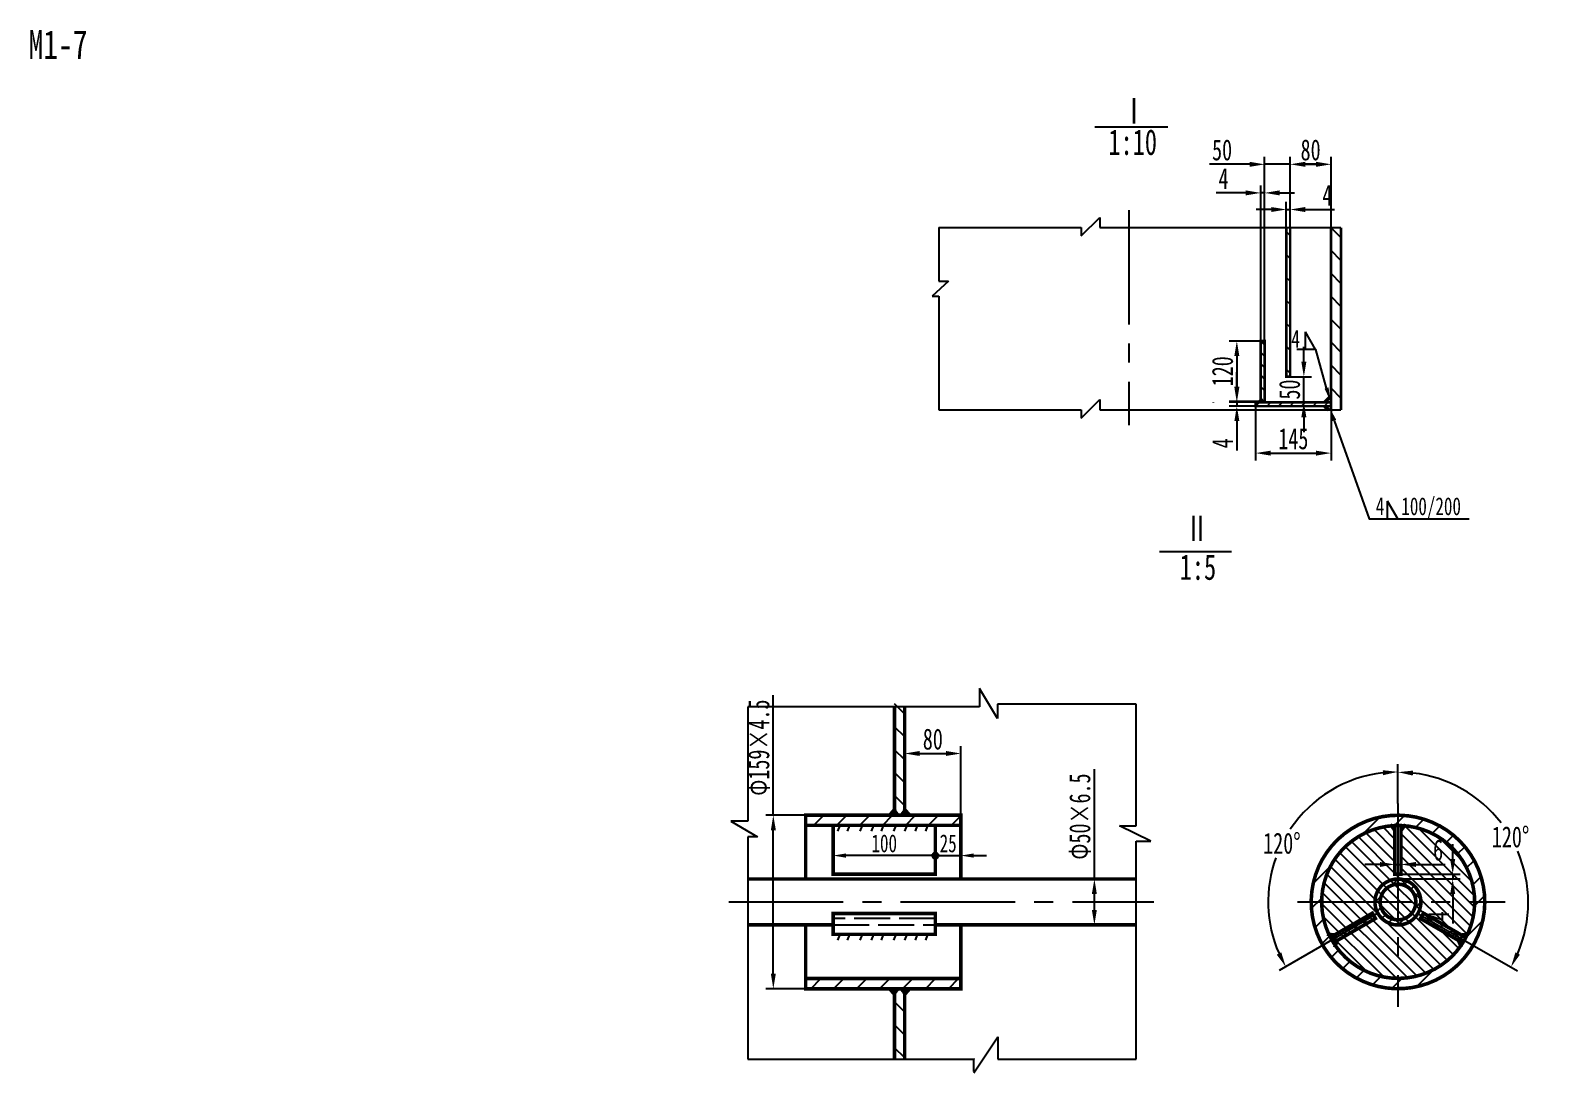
# Model space of a CAD drawing. Extents: x -399 to 594, y 0 to 841.
# Drawn here: x -322.4 to -71.3, y 402.8 to 576.4 of the extents above; entities that cross this region are included whole.
import ezdxf

# ---------------------------------------------------------------- set-up
doc = ezdxf.new("R2010")
doc.units = 0
doc.linetypes.add('ACAD_ISO02W100', pattern=[15, 12, -3])
doc.linetypes.add('CENTER2', pattern=[28.575, 19.05, -3.175, 3.175, -3.175])
doc.layers.get('0').update_dxf_attribs({"linetype": 'CONTINUOUS'})
doc.layers.get('DEFPOINTS').update_dxf_attribs({"linetype": 'CONTINUOUS'})
for name, color, linetype in [('CDR_DIM', 7, 'CONTINUOUS'), ('中心层', 1, 'CENTER2'), ('剖面层', 4, 'CONTINUOUS'), ('实线层', 5, 'CONTINUOUS'), ('标注层', 3, 'CONTINUOUS')]:
    doc.layers.add(name, color=color, linetype=linetype)
doc.styles.add('HZ', font='SIMFANG.TTF', dxfattribs={"width": 0.75, "height": 60})
doc.styles.get("Standard").update_dxf_attribs({"font": 'SIMFANG.TTF', "width": 0.7})
doc.dimstyles.get("Standard").update_dxf_attribs({"dimscale": 0, "dimtxt": 3.5, "dimasz": 2.5, "dimexe": 1.25, "dimexo": 0, "dimtad": 1, "dimdec": 0, "dimzin": 1, "dimdsep": 46, "dimlunit": 6, "dimtxsty": 'Standard', "dimcen": 2.5, "dimadec": 0, "dimazin": 0, "dimtp": 1, "dimtm": 2, "dimtfac": 1, "dimtdec": 0, "dimtmove": 0, "dimatfit": 3, "dimfxl": 0, "dimtolj": 1, "dimtzin": 9, "dimarcsym": 0})

# ---------------------------------------------------------------- blocks, each defined once
blk = doc.blocks.new('*D5')
at = {"layer": 'DEFPOINTS', "color": 0}
for p in [(-176.97, 454.9), (-167.62, 455.96), (-167.62, 445.7)]:
    blk.add_point(p, dxfattribs=at)
at = {"layer": '标注层', "color": 0, "lineweight": -2}
for p, q in [((-176.97, 454.9), (-176.97, 457.21)), ((-167.62, 445.7), (-167.62, 457.21)), ((-174.47, 455.96), (-170.12, 455.96))]:
    blk.add_line(p, q, dxfattribs=at)
at = {"layer": '标注层', "color": 0}
for points in [[(-174.47, 456.38), (-174.47, 455.55), (-176.97, 455.96)], [(-170.12, 456.38), (-170.12, 455.55), (-167.62, 455.96)]]:
    blk.add_solid(points, dxfattribs=at)
at = {"layer": '标注层', "color": 0, "insert": (-172.29, 458.34), "char_height": 3.5, "attachment_point": 5}
blk.add_mtext('\\A1;80', dxfattribs=at)
blk = doc.blocks.new('*D6')
at = {"layer": 'DEFPOINTS', "color": 0}
for p in [(-95.44, 439.01), (-94.42, 438.8), (-94.42, 437.5)]:
    blk.add_point(p, dxfattribs=at)
at = {"layer": '标注层', "color": 0, "lineweight": -2}
for p, q in [((-97.94, 437.5), (-100.44, 437.5)), ((-95.44, 439.01), (-95.44, 436.25)), ((-95.44, 437.5), (-94.42, 437.5)), ((-94.42, 438.8), (-94.42, 436.25)), ((-91.92, 437.5), (-87.08, 437.5))]:
    blk.add_line(p, q, dxfattribs=at)
at = {"layer": '标注层', "color": 0}
for points in [[(-97.94, 437.91), (-97.94, 437.08), (-95.44, 437.5)], [(-91.92, 437.91), (-91.92, 437.08), (-94.42, 437.5)]]:
    blk.add_solid(points, dxfattribs=at)
at = {"layer": '标注层', "color": 0, "insert": (-88.25, 439.87), "char_height": 3.5, "attachment_point": 5}
blk.add_mtext('\\A1;6', dxfattribs=at)
blk = doc.blocks.new('*D7')
at = {"layer": 'DEFPOINTS', "color": 0}
for p in [(-94.93, 435.88), (-94.93, 435.08), (-85.83, 435.08)]:
    blk.add_point(p, dxfattribs=at)
at = {"layer": '标注层', "color": 0, "lineweight": -2}
for p, q in [((-85.83, 438.38), (-85.83, 440.88)), ((-94.93, 435.88), (-84.58, 435.88)), ((-94.93, 435.08), (-84.58, 435.08)), ((-85.83, 435.88), (-85.83, 435.08)), ((-85.83, 432.58), (-85.83, 427.69))]:
    blk.add_line(p, q, dxfattribs=at)
at = {"layer": '标注层', "color": 0}
for points in [[(-86.25, 438.38), (-85.41, 438.38), (-85.83, 435.88)], [(-86.25, 432.58), (-85.41, 432.58), (-85.83, 435.08)]]:
    blk.add_solid(points, dxfattribs=at)
at = {"layer": '标注层', "color": 0, "insert": (-88.2, 428.89), "char_height": 3.5, "attachment_point": 5, "rotation": 90}
blk.add_mtext('\\A1;4', dxfattribs=at)
blk = doc.blocks.new('*D8')
at = {"layer": 'DEFPOINTS', "color": 0}
for p in [(-94.93, 447.64), (-73.61, 435.01), (-91.64, 429.31), (-82.97, 424.34), (-94.93, 413.8)]:
    blk.add_point(p, dxfattribs=at)
at = {"layer": '标注层', "color": 0, "lineweight": -2}
for p, q in [((-94.93, 447.64), (-94.93, 454.1)), ((-82.97, 424.34), (-75.04, 419.81))]:
    blk.add_line(p, q, dxfattribs=at)
for start, end in [(37.6961, 83.3845), (336.8598, 23.0925)]:
    blk.add_arc((-94.93, 431.19), 21.66, start, end, dxfattribs=at)
at = {"layer": '标注层', "color": 0}
for points in [[(-92.46, 452.29), (-92.41, 453.12), (-94.93, 452.85)], [(-74.64, 422.49), (-75.39, 422.86), (-76.13, 420.43)]]:
    blk.add_solid(points, dxfattribs=at)
at = {"layer": '标注层', "color": 0, "insert": (-76.2, 442.06), "char_height": 3.5, "attachment_point": 5}
blk.add_mtext('\\A1;120°', dxfattribs=at)
blk = doc.blocks.new('*D9')
at = {"layer": 'DEFPOINTS', "color": 0}
for p in [(-108.83, 447.84), (-94.93, 447.64), (-98.27, 429.38), (-106.9, 424.34), (-94.93, 413.8)]:
    blk.add_point(p, dxfattribs=at)
at = {"layer": '标注层', "color": 0, "lineweight": -2}
for p, q in [((-94.93, 447.64), (-94.93, 454.16)), ((-106.9, 424.34), (-114.66, 419.82))]:
    blk.add_line(p, q, dxfattribs=at)
for start, end in [(96.6395, 146.0739), (160.2405, 203.6048)]:
    blk.add_arc((-94.93, 431.32), 21.59, start, end, dxfattribs=at)
at = {"layer": '标注层', "color": 0}
for points in [[(-97.45, 453.18), (-97.41, 452.35), (-94.93, 452.91)], [(-114.34, 422.87), (-115.09, 422.49), (-113.58, 420.45)]]:
    blk.add_solid(points, dxfattribs=at)
at = {"layer": '标注层', "color": 0, "insert": (-114.23, 441), "char_height": 3.5, "attachment_point": 5}
blk.add_mtext('\\A1;120°', dxfattribs=at)
blk = doc.blocks.new('*D10')
at = {"layer": 'DEFPOINTS', "color": 0}
for p in [(-112.86, 554.03), (-112.86, 542.04), (-106.06, 541.92)]:
    blk.add_point(p, dxfattribs=at)
at = {"layer": '标注层', "color": 0, "lineweight": -2}
for p, q in [((-112.86, 542.04), (-112.86, 555.28)), ((-106.06, 541.92), (-106.06, 555.28)), ((-108.56, 554.03), (-110.36, 554.03))]:
    blk.add_line(p, q, dxfattribs=at)
at = {"layer": '标注层', "color": 0}
for points in [[(-110.36, 554.45), (-110.36, 553.61), (-112.86, 554.03)], [(-108.56, 554.45), (-108.56, 553.61), (-106.06, 554.03)]]:
    blk.add_solid(points, dxfattribs=at)
at = {"layer": '标注层', "color": 0, "insert": (-109.46, 556.41), "char_height": 3.5, "attachment_point": 5}
blk.add_mtext('\\A1;80', dxfattribs=at)
blk = doc.blocks.new('*D11')
at = {"layer": 'DEFPOINTS', "color": 0}
for p in [(-117.11, 554.03), (-112.86, 542.04), (-117.11, 523.39)]:
    blk.add_point(p, dxfattribs=at)
at = {"layer": '标注层', "color": 0, "lineweight": -2}
for p, q in [((-117.11, 523.39), (-117.11, 555.28)), ((-112.86, 542.04), (-112.86, 555.28)), ((-119.61, 554.03), (-126.25, 554.03)), ((-112.86, 554.03), (-117.11, 554.03)), ((-110.36, 554.03), (-107.86, 554.03))]:
    blk.add_line(p, q, dxfattribs=at)
at = {"layer": '标注层', "color": 0}
for points in [[(-119.61, 554.45), (-119.61, 553.61), (-117.11, 554.03)], [(-110.36, 554.45), (-110.36, 553.61), (-112.86, 554.03)]]:
    blk.add_solid(points, dxfattribs=at)
at = {"layer": '标注层', "color": 0, "insert": (-124.18, 556.41), "char_height": 3.5, "attachment_point": 5}
blk.add_mtext('\\A1;50', dxfattribs=at)
blk = doc.blocks.new('*D12')
at = {"layer": 'DEFPOINTS', "color": 0}
for p in [(-117.75, 549.27), (-117.75, 523.08), (-117.11, 523.39)]:
    blk.add_point(p, dxfattribs=at)
at = {"layer": '标注层', "color": 0, "lineweight": -2}
for p, q in [((-117.75, 523.08), (-117.75, 550.52)), ((-117.11, 523.39), (-117.11, 550.52)), ((-120.25, 549.27), (-125.14, 549.27)), ((-117.11, 549.27), (-117.75, 549.27)), ((-114.61, 549.27), (-112.11, 549.27))]:
    blk.add_line(p, q, dxfattribs=at)
at = {"layer": '标注层', "color": 0}
for points in [[(-120.25, 549.69), (-120.25, 548.86), (-117.75, 549.27)], [(-114.61, 549.69), (-114.61, 548.86), (-117.11, 549.27)]]:
    blk.add_solid(points, dxfattribs=at)
at = {"layer": '标注层', "color": 0, "insert": (-123.94, 551.65), "char_height": 3.5, "attachment_point": 5}
blk.add_mtext('\\A1;4', dxfattribs=at)
blk = doc.blocks.new('*D13')
at = {"layer": 'DEFPOINTS', "color": 0}
for p in [(-113.5, 518.67), (-110.58, 518.67), (-110.02, 514.42)]:
    blk.add_point(p, dxfattribs=at)
at = {"layer": '标注层', "color": 0, "lineweight": -2}
for p, q in [((-110.58, 521.17), (-110.58, 523.67)), ((-113.5, 518.67), (-109.33, 518.67)), ((-110.58, 514.42), (-110.58, 518.67)), ((-110.02, 514.42), (-111.83, 514.42)), ((-110.58, 511.92), (-110.58, 509.42))]:
    blk.add_line(p, q, dxfattribs=at)
at = {"layer": '标注层', "color": 0}
for points in [[(-111, 521.17), (-110.16, 521.17), (-110.58, 518.67)], [(-111, 511.92), (-110.16, 511.92), (-110.58, 514.42)]]:
    blk.add_solid(points, dxfattribs=at)
at = {"layer": '标注层', "color": 0, "insert": (-112.95, 516.54), "char_height": 3.5, "attachment_point": 5, "rotation": 90}
blk.add_mtext('\\A1;50', dxfattribs=at)
blk = doc.blocks.new('*D21')
at = {"color": 0, "lineweight": -2}
for p, q in [((-118.6, 513.78), (-118.6, 504.71)), ((-106.06, 513.78), (-106.06, 504.71)), ((-116.1, 505.96), (-108.56, 505.96))]:
    blk.add_line(p, q, dxfattribs=at)
at = {"color": 0}
for points in [[(-116.1, 506.37), (-116.1, 505.54), (-118.6, 505.96)], [(-108.56, 506.37), (-108.56, 505.54), (-106.06, 505.96)]]:
    blk.add_solid(points, dxfattribs=at)
at = {"layer": 'DEFPOINTS', "color": 0}
for p in [(-118.6, 513.78), (-106.06, 513.78), (-106.06, 505.96)]:
    blk.add_point(p, dxfattribs=at)
at = {"color": 0, "insert": (-112.33, 508.33), "char_height": 3.5, "attachment_point": 5}
blk.add_mtext('\\A1;145', dxfattribs=at)
blk = doc.blocks.new('*D22')
at = {"color": 0, "lineweight": -2}
for p, q in [((-117.75, 524.62), (-122.98, 524.62)), ((-121.73, 522.12), (-121.73, 517.04)), ((-118.13, 514.54), (-122.98, 514.54))]:
    blk.add_line(p, q, dxfattribs=at)
at = {"color": 0}
for points in [[(-122.14, 522.12), (-121.31, 522.12), (-121.73, 524.62)], [(-122.14, 517.04), (-121.31, 517.04), (-121.73, 514.54)]]:
    blk.add_solid(points, dxfattribs=at)
at = {"layer": 'DEFPOINTS', "color": 0}
for p in [(-117.75, 524.62), (-121.73, 514.54), (-118.13, 514.54)]:
    blk.add_point(p, dxfattribs=at)
at = {"color": 0, "insert": (-124.1, 519.58), "char_height": 3.5, "attachment_point": 5, "rotation": 90}
blk.add_mtext('\\A1;120', dxfattribs=at)
blk = doc.blocks.new('*D23')
at = {"color": 0, "lineweight": -2}
for p, q in [((-121.73, 516.92), (-121.73, 519.42)), ((-118.6, 514.42), (-122.98, 514.42)), ((-118.6, 513.78), (-122.98, 513.78)), ((-121.73, 514.42), (-121.73, 513.78)), ((-121.73, 511.28), (-121.73, 506.39))]:
    blk.add_line(p, q, dxfattribs=at)
at = {"color": 0}
for points in [[(-122.14, 516.92), (-121.31, 516.92), (-121.73, 514.42)], [(-122.14, 511.28), (-121.31, 511.28), (-121.73, 513.78)]]:
    blk.add_solid(points, dxfattribs=at)
at = {"layer": 'DEFPOINTS', "color": 0}
for p in [(-121.73, 513.78), (-118.6, 514.42), (-118.6, 513.78)]:
    blk.add_point(p, dxfattribs=at)
at = {"color": 0, "insert": (-124.1, 507.58), "char_height": 3.5, "attachment_point": 5, "rotation": 90}
blk.add_mtext('\\A1;4', dxfattribs=at)
blk = doc.blocks.new('*D31')
at = {"color": 0, "lineweight": -2}
for p, q in [((-113.5, 542.82), (-113.5, 547.76)), ((-112.86, 543.49), (-112.86, 547.76)), ((-116, 546.51), (-118.5, 546.51)), ((-113.5, 546.51), (-112.86, 546.51)), ((-110.36, 546.51), (-105.47, 546.51))]:
    blk.add_line(p, q, dxfattribs=at)
at = {"color": 0}
for points in [[(-116, 546.92), (-116, 546.09), (-113.5, 546.51)], [(-110.36, 546.92), (-110.36, 546.09), (-112.86, 546.51)]]:
    blk.add_solid(points, dxfattribs=at)
at = {"layer": 'DEFPOINTS', "color": 0}
for p in [(-112.86, 546.51), (-113.5, 542.82), (-112.86, 543.49)]:
    blk.add_point(p, dxfattribs=at)
at = {"color": 0, "insert": (-106.67, 548.88), "char_height": 3.5, "attachment_point": 5}
blk.add_mtext('\\A1;4', dxfattribs=at)
blk = doc.blocks.new('*D34')
at = {"color": 0, "lineweight": -2}
for p, q in [((-145.42, 435.08), (-145.42, 453.36)), ((-147.05, 435.08), (-144.17, 435.08)), ((-145.42, 429.93), (-145.42, 432.58)), ((-147.05, 427.43), (-144.17, 427.43))]:
    blk.add_line(p, q, dxfattribs=at)
at = {"color": 0}
for points in [[(-145.84, 432.58), (-145.01, 432.58), (-145.42, 435.08)], [(-145.84, 429.93), (-145.01, 429.93), (-145.42, 427.43)]]:
    blk.add_solid(points, dxfattribs=at)
at = {"layer": 'DEFPOINTS', "color": 0}
for p in [(-147.05, 435.08), (-145.42, 435.08), (-147.05, 427.43)]:
    blk.add_point(p, dxfattribs=at)
at = {"color": 0, "insert": (-147.8, 445.47), "char_height": 3.5, "attachment_point": 5, "rotation": 90}
blk.add_mtext('\\A1;Φ50×6.5', dxfattribs=at)
blk = doc.blocks.new('*D35')
at = {"color": 0, "lineweight": -2}
for p, q in [((-198.82, 445.7), (-198.82, 465.68)), ((-193.44, 445.7), (-200.07, 445.7)), ((-198.82, 419.3), (-198.82, 443.2)), ((-193.44, 416.8), (-200.07, 416.8))]:
    blk.add_line(p, q, dxfattribs=at)
at = {"color": 0}
for points in [[(-199.23, 443.2), (-198.4, 443.2), (-198.82, 445.7)], [(-199.23, 419.3), (-198.4, 419.3), (-198.82, 416.8)]]:
    blk.add_solid(points, dxfattribs=at)
at = {"layer": 'DEFPOINTS', "color": 0}
for p in [(-198.82, 445.7), (-193.44, 445.7), (-193.44, 416.8)]:
    blk.add_point(p, dxfattribs=at)
at = {"color": 0, "insert": (-201.19, 456.94), "char_height": 3.5, "attachment_point": 5, "rotation": 90}
blk.add_mtext('\\A1;Φ159×4.5', dxfattribs=at)

msp = doc.modelspace()

# ---------------------------------------------------------------- hatches: boundary and pattern name
at = {"layer": '剖面层'}
h = msp.add_hatch(dxfattribs=at)
h.set_pattern_fill('ANSI31', color=256, scale=0.85, angle=90, style=0)
h.set_pattern_definition([(135, (-407.2708, -129.0074), (-1.908304, -1.908304), [])])
h.paths.add_polyline_path([(-113.5, 518.67), (-112.86, 518.67), (-112.86, 543.49), (-113.5, 543.49)])
h = msp.add_hatch(dxfattribs=at)
h.set_pattern_fill('ANSI31', color=256, scale=0.85, angle=90, style=0)
h.set_pattern_definition([(135, (-412.3477, -58.5844), (-1.908304, -1.908304), [])])
h.paths.add_polyline_path([(-106.06, 513.14), (-104.41, 513.14), (-104.41, 543.49), (-106.06, 543.49)])
h = msp.add_hatch(dxfattribs=at)
h.set_pattern_fill('ANSI31', color=256, scale=0.425, angle=90, style=0)
h.set_pattern_definition([(135, (-412.3477, -58.5844), (-0.9541522, -0.9541522), [])])
h.paths.add_polyline_path([(-117.11, 524.62), (-117.75, 524.62), (-117.75, 514.42), (-117.11, 514.42)])
h = msp.add_hatch(color=256, dxfattribs=at)
h.paths.add_polyline_path([(-118.26, 514.42), (-117.75, 514.42), (-117.75, 514.92)])
h.paths.add_polyline_path([(-106.59, 514.42), (-106.06, 514.42), (-106.06, 514.97)])
h.paths.add_polyline_path([(-106.06, 513.3), (-106.06, 513.78), (-106.59, 513.78)])
h = msp.add_hatch(dxfattribs=at)
h.set_pattern_fill('ANSI31', color=256, scale=0.85, style=0)
h.set_pattern_definition([(45, (-429.0837, -147.9048), (-1.908304, 1.908304), [])])
h.paths.add_polyline_path([(-167.62, 444.85), (-167.62, 445.7), (-193.44, 445.7), (-193.44, 444), (-167.62, 444)])
h.paths.add_polyline_path([(-167.62, 418.5), (-193.44, 418.5), (-193.44, 417.65), (-193.44, 416.8), (-167.62, 416.8)])
for points in [[(-178.74, 446.54), (-178.54, 446.28), (-178.54, 445.7), (-179.47, 445.7)], [(-176.89, 446.54), (-177.09, 446.28), (-177.09, 445.7), (-176.16, 445.7)], [(-96.2, 444.16, 0.050674), (-95.44, 443.98), (-95.44, 443.15)], [(-94.42, 443.15), (-93.67, 444.16, -0.050674), (-94.42, 443.98)], [(-105.49, 425.75), (-106.74, 425.9, -0.050674), (-106.21, 425.34)], [(-105.48, 423.71, 0.050674), (-105.7, 424.45), (-104.98, 424.87)], [(-84.89, 424.87), (-84.39, 423.71, -0.050674), (-84.17, 424.45)], [(-83.13, 425.9, 0.050674), (-83.66, 425.34), (-84.38, 425.75)], [(-178.74, 415.97), (-178.54, 416.23), (-178.54, 416.8), (-179.47, 416.8)], [(-176.89, 415.97), (-177.09, 416.23), (-177.09, 416.8), (-176.16, 416.8)]]:
    msp.add_hatch(color=256, dxfattribs=at).paths.add_polyline_path(points)
h = msp.add_hatch(dxfattribs=at)
h.set_pattern_fill('ANSI31', color=256, scale=0.85, style=0)
h.set_pattern_definition([(45, (-454.6045, -147.9048), (-1.908304, 1.908304), [])])
h.paths.add_polyline_path([(-94.93, 444), (-94.93, 445.7, 0.414214), (-109.38, 431.25), (-107.68, 431.25, -0.414214)])
h.paths.add_polyline_path([(-94.93, 445.7), (-94.93, 444, -0.414214), (-82.18, 431.25), (-80.48, 431.25, 0.414214)])
h.paths.add_polyline_path([(-80.48, 431.25), (-82.18, 431.25, -0.175123), (-85.13, 423.1, -0.044826), (-86.74, 421.49, -0.176333), (-94.93, 418.5), (-94.93, 416.8, 0.163241), (-86.22, 419.73, 0.058742), (-83.78, 422.07, 0.173934)])
h.paths.add_polyline_path([(-107.68, 431.25), (-109.38, 431.25, 0.414214), (-94.93, 416.8), (-94.93, 418.5, -0.414214)])
h = msp.add_hatch(dxfattribs=at)
h.set_pattern_fill('ANSI31', color=256, scale=0.425, angle=90, style=0)
h.set_pattern_definition([(135, (-437.0615, -147.9048), (-0.9541522, -0.9541522), [])])
h.paths.add_polyline_path([(-94.42, 435.88), (-94.93, 435.88), (-94.93, 418.5, 0.176333), (-86.74, 421.49, 0.044826), (-85.13, 423.1, 0.621476), (-94.42, 443.99)])
h.paths.add_polyline_path([(-94.93, 435.88), (-95.44, 435.88), (-95.44, 443.99, 0.980192), (-94.93, 418.5)])
h = msp.add_hatch(dxfattribs=at)
h.set_pattern_fill('ANSI31', color=256, scale=0.425, style=0)
h.set_pattern_definition([(45, (-454.6045, -147.9048), (-0.9541522, 0.9541522), [])])
h.paths.add_polyline_path([(-98.25, 433.17), (-97.51, 432.74, -0.267949), (-94.93, 434.23), (-94.93, 435.08, 0.267949)])
h.paths.add_polyline_path([(-92.36, 432.74), (-91.62, 433.17, 0.267949), (-94.93, 435.08), (-94.93, 434.23, -0.267949)])
h.paths.add_polyline_path([(-92.55, 429.47, -0.096449), (-93.39, 428.71, -0.13695), (-94.93, 428.28), (-94.93, 427.43, 0.174271), (-92.5, 428.3, 0.116343), (-91.44, 429.7, 0.104719), (-91.11, 431.25), (-91.96, 431.25, -0.161835)])
h.paths.add_polyline_path([(-91.62, 433.17), (-92.36, 432.74, -0.131652), (-91.96, 431.25), (-91.11, 431.25, 0.131652)])
h.paths.add_polyline_path([(-97.91, 431.25), (-98.76, 431.25, 0.414214), (-94.93, 427.43), (-94.93, 428.28, -0.414214)])
h.paths.add_polyline_path([(-98.76, 431.25), (-97.91, 431.25, -0.131652), (-97.51, 432.74), (-98.25, 433.17, 0.131652)])
h = msp.add_hatch(dxfattribs=at)
h.set_pattern_fill('ANSI31', color=256, scale=0.425, angle=210, style=0)
h.set_pattern_definition([(255, (577.6954, 424.5436), (1.3033962, -0.349244), [])])
h.paths.add_polyline_path([(-106.22, 425.33, 0.010003), (-105.98, 424.88), (-98.94, 428.94), (-99.19, 429.38)])
h.paths.add_polyline_path([(-105.98, 424.88, 0.010003), (-105.71, 424.44), (-98.68, 428.5), (-98.94, 428.94)])
h = msp.add_hatch(dxfattribs=at)
h.set_pattern_fill('ANSI31', color=256, scale=0.425, angle=-30, style=0)
h.set_pattern_definition([(15, (-425.4379, 1017.1247), (-0.349244, 1.3033962), [])])
h.paths.add_polyline_path([(-84.16, 424.44, 0.010003), (-83.89, 424.88), (-90.93, 428.94), (-91.19, 428.5)])
h.paths.add_polyline_path([(-83.89, 424.88, 0.010003), (-83.65, 425.33), (-90.68, 429.38), (-90.93, 428.94)])
at = {"layer": '标注层'}
h = msp.add_hatch(color=256, dxfattribs=at)
h.paths.add_polyline_path([(-171.87, 439.41), (-171.87, 439.51, 0.414214), (-172.4, 438.97, 0.414214), (-171.87, 438.44)])
h.paths.add_polyline_path([(-171.87, 439.51), (-171.87, 438.97), (-171.33, 438.97, 0.414214)])
h.paths.add_polyline_path([(-171.33, 438.97), (-171.87, 438.97), (-171.87, 438.44, 0.414214)])

# ---------------------------------------------------------------- linework, layer by layer
for p, q in [((-110.32, 523.18), (-110.32, 526.13)), ((-108.62, 523.18), (-110.32, 526.13)), ((-96.67, 495.01), (-96.67, 497.96)), ((-94.97, 495.01), (-96.67, 497.96)), ((-96.67, 495.01), (-94.97, 495.01))]:
    msp.add_line(p, q)
at = {"color": 0, "linetype": 'ByBlock'}
for p, q in [((-188.87, 439.51), (-188.87, 440.04)), ((-171.87, 439.51), (-171.87, 440.04)), ((-171.87, 439.41), (-171.87, 437.91)), ((-167.62, 439.41), (-167.62, 437.91))]:
    msp.add_line(p, q, dxfattribs=at)
msp.add_lwpolyline([(-106.06, 514.42, 0.425, 0.425, 0), (-118.6, 514.42, 0.425, 0.425, 0), (-118.6, 513.78, 0, 0, 0)], format="xyseb")
at = {"const_width": 0.425}
msp.add_lwpolyline([(-118.6, 514.42), (-118.6, 513.78), (-117.47, 513.78)], dxfattribs=at)
at = {"layer": 'DEFPOINTS', "color": 0, "linetype": 'ByBlock'}
for p in [(-171.87, 439.94), (-167.62, 439.94), (-188.87, 438.97), (-188.87, 438.97), (-171.87, 438.97), (-167.62, 438.97)]:
    msp.add_point(p, dxfattribs=at)
at = {"layer": '中心层'}
for p, q in [((-139.69, 546.42), (-139.69, 510.6)), ((-94.93, 447.64), (-94.93, 413.8)), ((-206.23, 431.25), (-135.56, 431.25)), ((-111.64, 431.25), (-77.08, 431.25)), ((-98.27, 429.38), (-106.9, 424.34)), ((-91.64, 429.31), (-82.97, 424.34))]:
    msp.add_line(p, q, dxfattribs=at)
at = {"layer": '剖面层'}
for p, q in [((-145.34, 560.28), (-133.21, 560.28)), ((-147.63, 542.11), (-144.54, 545.2)), ((-144.54, 545.2), (-144.54, 543.49)), ((-171.28, 543.49), (-171.28, 534.57)), ((-171.28, 543.49), (-147.63, 543.49)), ((-147.63, 543.49), (-147.63, 542.11)), ((-144.54, 543.49), (-104.41, 543.49)), ((-169.69, 534.57), (-172.39, 532.06)), ((-171.28, 534.57), (-169.69, 534.57)), ((-171.28, 532.06), (-171.28, 513.14)), ((-147.63, 511.78), (-144.54, 514.86)), ((-144.54, 514.86), (-144.54, 513.14)), ((-171.28, 513.14), (-147.63, 513.14)), ((-147.63, 513.14), (-147.63, 511.78)), ((-144.54, 513.14), (-104.41, 513.14)), ((-125.61, 514.4), (-125.59, 514.42)), ((-118.6, 513.78), (-117.96, 514.42)), ((-116.69, 513.78), (-116.05, 514.42)), ((-114.78, 513.78), (-114.14, 514.42)), ((-112.87, 513.78), (-112.24, 514.42)), ((-110.96, 513.78), (-110.33, 514.42)), ((-109.06, 513.78), (-108.42, 514.42)), ((-107.15, 513.78), (-106.51, 514.42)), ((-134.6, 489.57), (-122.59, 489.57)), ((-161.55, 461.8), (-164.54, 466.78)), ((-164.54, 466.78), (-164.54, 463.75)), ((-203.06, 463.75), (-203.06, 444.68)), ((-164.54, 463.75), (-203.06, 463.75)), ((-176.97, 462.53), (-178.67, 464.23)), ((-178.67, 445.7), (-178.67, 463.75)), ((-176.97, 463.75), (-176.97, 445.7)), ((-138.47, 464.15), (-161.55, 464.15)), ((-161.55, 464.15), (-161.55, 461.8)), ((-138.47, 443.94), (-138.47, 464.15)), ((-176.97, 458.71), (-178.67, 460.41)), ((-176.97, 454.9), (-178.67, 456.6)), ((-176.97, 451.08), (-178.67, 452.78)), ((-176.97, 447.26), (-178.67, 448.96)), ((-203.06, 444.68), (-205.86, 444.68)), ((-205.86, 444.68), (-201.47, 442.09)), ((-167.94, 445.7), (-193.44, 445.7)), ((-201.47, 442.09), (-203.06, 442.09)), ((-203.06, 442.09), (-203.06, 405.09)), ((-167.62, 444), (-193.44, 444)), ((-187.75, 444), (-188.12, 443.05)), ((-186.14, 444), (-186.51, 443.05)), ((-184.03, 444), (-184.41, 443.05)), ((-182.18, 444), (-182.55, 443.05)), ((-180.53, 444), (-180.9, 443.05)), ((-178.47, 444), (-178.84, 443.05)), ((-176.61, 444), (-176.98, 443.05)), ((-174.88, 444), (-175.25, 443.05)), ((-173.15, 444), (-173.52, 443.05)), ((-136.05, 441.36), (-141.24, 443.94)), ((-141.24, 443.94), (-138.47, 443.94)), ((-138.47, 405.09), (-138.47, 441.36)), ((-138.47, 441.36), (-136.05, 441.36)), ((-187.75, 425.84), (-188.12, 424.89)), ((-186.14, 425.84), (-186.51, 424.89)), ((-184.03, 425.84), (-184.41, 424.89)), ((-182.18, 425.84), (-182.55, 424.89)), ((-180.53, 425.84), (-180.9, 424.89)), ((-178.47, 425.84), (-178.84, 424.89)), ((-176.61, 425.84), (-176.98, 424.89)), ((-174.88, 425.84), (-175.25, 424.89)), ((-173.15, 425.84), (-173.52, 424.89)), ((-167.62, 418.5), (-193.44, 418.5)), ((-167.62, 416.8), (-193.44, 416.8)), ((-176.97, 416.73), (-177.04, 416.8)), ((-176.97, 416.8), (-176.97, 405.09)), ((-176.97, 412.91), (-178.67, 414.61)), ((-176.97, 409.1), (-178.67, 410.8)), ((-176.97, 405.28), (-178.67, 406.98)), ((-165.48, 402.81), (-161.49, 408.78)), ((-161.49, 408.78), (-161.49, 405.09)), ((-203.06, 405.09), (-165.48, 405.09)), ((-165.55, 405.1), (-165.55, 403.03)), ((-165.48, 405.2), (-165.48, 405.09)), ((-161.49, 405.09), (-138.47, 405.09))]:
    msp.add_line(p, q, dxfattribs=at)
for points, const_width in [([(-117.75, 514.92), (-118.26, 514.42)], 0.297), ([(-106.03, 515.53), (-107.09, 514.42)], 0.595), ([(-107.11, 513.74), (-106.45, 513.14)], 0.595), ([(-178.54, 446.77), (-179.47, 445.7)], 0.595), ([(-177.09, 446.77), (-176.16, 445.7)], 0.595), ([(-178.74, 446.54), (-178.1, 445.7)], 0.595), ([(-176.89, 446.54), (-177.53, 445.7)], 0.595), ([(-96.2, 444.16), (-95.4, 443.1)], 0.595), ([(-93.67, 444.16), (-94.46, 443.1)], 0.595), ([(-106.74, 425.9), (-105.43, 425.74)], 0.595), ([(-105.48, 423.71), (-104.96, 424.93)], 0.595), ([(-84.39, 423.71), (-84.91, 424.93)], 0.595), ([(-83.13, 425.9), (-84.44, 425.74)], 0.595), ([(-178.54, 415.74), (-179.47, 416.8)], 0.595), ([(-178.74, 415.97), (-178.1, 416.8)], 0.595), ([(-176.89, 415.97), (-177.53, 416.8)], 0.595), ([(-177.09, 415.74), (-176.16, 416.8)], 0.595)]:
    msp.add_lwpolyline(points, dxfattribs=dict(at, const_width=const_width))
at = {"layer": '实线层', "linetype": 'ACAD_ISO02W100', "ltscale": 0.5}
for p, q in [((-171.87, 428.5), (-188.87, 428.5)), ((-188.87, 427.43), (-171.11, 427.43))]:
    msp.add_line(p, q, dxfattribs=at)
at = {"layer": '实线层'}
for points, const_width in [([(-112.86, 543.49), (-112.86, 518.67), (-113.5, 518.67), (-113.5, 543.49)], 0.425), ([(-106.06, 543.49), (-106.06, 513.14)], 0.425), ([(-104.41, 543.49), (-104.41, 513.14)], 0.425), ([(-117.75, 514.42), (-117.75, 524.62), (-117.11, 524.62), (-117.11, 514.42)], 0.425), ([(-118.6, 513.78), (-106.06, 513.78)], 0.425), ([(-178.67, 463.75), (-178.67, 445.7)], 0.595), ([(-176.97, 463.75), (-176.97, 445.7)], 0.595), ([(-167.62, 444.85), (-167.62, 435.08)], 0.595), ([(-193.44, 444), (-193.44, 435.08)], 0.595), ([(-188.87, 444), (-188.87, 435.88), (-171.87, 435.88), (-171.87, 444), (-171.87, 444)], 0.595), ([(-95.44, 443.98), (-95.44, 435.88), (-94.42, 435.88), (-94.42, 443.98)], 0.595), ([(-203.06, 435.08), (-167.62, 435.08)], 0.595), ([(-175.27, 435.08), (-138.47, 435.08)], 0.595), ([(-188.87, 425.87), (-188.87, 429.32), (-171.87, 429.32), (-171.87, 425.87), (-188.87, 425.87)], 0.595), ([(-188.87, 429.32), (-188.87, 425.87), (-171.87, 425.87)], 0.595), ([(-105.7, 424.45), (-98.68, 428.5), (-99.19, 429.38), (-106.21, 425.34)], 0.595), ([(-83.66, 425.34), (-90.68, 429.38), (-91.19, 428.5), (-84.17, 424.45)], 0.595), ([(-188.87, 427.43), (-203.06, 427.43)], 0.595), ([(-193.44, 427.43), (-193.44, 417.65)], 0.595), ([(-138.47, 427.43), (-171.87, 427.43)], 0.595), ([(-167.62, 427.43), (-167.62, 418.5)], 0.595), ([(-178.67, 416.8), (-178.67, 405.09)], 0.595), ([(-176.97, 416.8), (-176.97, 405.09)], 0.595)]:
    msp.add_lwpolyline(points, dxfattribs=dict(at, const_width=const_width))
at = {"layer": '实线层', "const_width": 0.595}
for points in [[(-167.62, 444), (-167.62, 445.7), (-193.44, 445.7), (-193.44, 444)], [(-167.62, 418.5), (-193.44, 418.5), (-193.44, 416.8), (-167.62, 416.8)]]:
    msp.add_lwpolyline(points, close=True, dxfattribs=at)
for points in [[(-83.78, 422.07, 17.023676), (-86.22, 419.73, 0.058742)], [(-85.13, 423.1, 22.308605), (-86.74, 421.49, 0.044826)], [(-91.44, 429.7, 8.595274), (-92.5, 428.3, 0.116343)], [(-92.55, 429.47, 10.368218), (-93.39, 428.71, 0.096449)]]:
    msp.add_lwpolyline(points, format="xyb", close=True, dxfattribs=at)
at = {"layer": '标注层'}
msp.add_line((-172.39, 532.06), (-171.28, 532.06), dxfattribs=at)
at = {"layer": '标注层', "color": 3, "linetype": 'ByBlock'}
for p, q in [((-173.99, 438.97), (-186.74, 438.97)), ((-171.87, 438.97), (-176.12, 438.97)), ((-171.87, 438.97), (-167.62, 438.97)), ((-165.49, 438.97), (-163.37, 438.97))]:
    msp.add_line(p, q, dxfattribs=at)
at = {"layer": '标注层'}
for points in [[(-106.8, 516.79), (-108.59, 523.18), (-111.73, 523.18)], [(-105.54, 511.39), (-99.74, 495.01), (-83.06, 495.01)]]:
    msp.add_lwpolyline(points, dxfattribs=at)
msp.add_circle((-171.87, 438.97), 0.531, dxfattribs=at)
for points in [[(-106.46, 516.89), (-106.22, 514.74), (-107.14, 516.69)], [(-105.87, 511.28), (-106.25, 513.4), (-105.2, 511.51)]]:
    msp.add_solid(points, dxfattribs=at)
at = {"layer": '标注层', "color": 3, "linetype": 'ByBlock'}
for points in [[(-186.74, 439.33), (-186.74, 438.62), (-188.87, 438.97)], [(-165.49, 439.33), (-165.49, 438.62), (-167.62, 438.97)]]:
    msp.add_solid(points, dxfattribs=at)

# ---------------------------------------------------------------- texts
at = {"layer": 'CDR_DIM', "insert": (-317.78, 573.96), "char_height": 4.8, "attachment_point": 5, "style": 'HZ'}
msp.add_mtext('M1-7', dxfattribs=at)
at = {"layer": '剖面层', "width": 0.7}
for s, p in [('1:10', (-143.1, 555.6)), ('Ⅱ', (-130.39, 491.31)), ('1:5', (-131.23, 484.87))]:
    msp.add_text(s, height=4.25, dxfattribs=at).set_placement(p)
at = {"layer": '剖面层', "insert": (-140.86, 562.94), "char_height": 4.25, "attachment_point": 4}
msp.add_mtext('\\A1;Ⅰ', dxfattribs=at)
at = {"layer": '标注层', "char_height": 2.975}
for s, insert, attachment_point in [('\\A1;4  ', (-111.25, 524.98), 6), ('\\A1;4  100/200', (-98.62, 496.76), 4)]:
    msp.add_mtext(s, dxfattribs=dict(at, insert=insert, attachment_point=attachment_point))
at = {"layer": '标注层', "color": 3, "linetype": 'ByBlock', "char_height": 2.975, "attachment_point": 5}
for s, insert in [('\\A1;100', (-180.37, 440.99)), ('\\A1;25', (-169.74, 440.99))]:
    msp.add_mtext(s, dxfattribs=dict(at, insert=insert))

# ---------------------------------------------------------------- dimensions: what is measured, and where the dimension line sits
dim = msp.add_linear_dim(base=(-112.86, 546.51), p1=(-113.5, 542.82), p2=(-112.86, 543.49), text='4', dimstyle='Standard', override={"dimscale": 1})
dim.commit()
dim.dimension.update_dxf_attribs({"geometry": '*D31', "text_midpoint": (-106.67, 548.88)})
for base, p1, p2, text, picture, middle in [((-121.73, 514.54), (-117.75, 524.62), (-118.13, 514.54), '120', '*D22', (-124.1, 519.58)), ((-121.73, 513.78), (-118.6, 514.42), (-118.6, 513.78), '4', '*D23', (-124.1, 507.58))]:
    dim = msp.add_linear_dim(base=base, p1=p1, p2=p2, angle=90, text=text, dimstyle='Standard', override={"dimscale": 1})
    dim.commit()
    dim.dimension.update_dxf_attribs({"geometry": picture, "text_midpoint": middle})
dim = msp.add_linear_dim(base=(-106.06, 505.96), p1=(-118.6, 513.78), p2=(-106.06, 513.78), text='145', dimstyle='Standard', override={"dimscale": 1})
dim.commit()
dim.dimension.update_dxf_attribs({"geometry": '*D21', "text_midpoint": (-112.33, 505.96), "dimtype": 160})
for base, p1, p2, text, picture, middle in [((-198.82, 445.7), (-193.44, 416.8), (-193.44, 445.7), 'Φ159×4.5', '*D35', (-198.82, 456.94)), ((-145.42, 435.08), (-147.05, 427.43), (-147.05, 435.08), 'Φ50×6.5', '*D34', (-145.42, 445.47))]:
    dim = msp.add_linear_dim(base=base, p1=p1, p2=p2, angle=90, text=text, dimstyle='Standard', override={"dimscale": 1})
    dim.commit()
    dim.dimension.update_dxf_attribs({"geometry": picture, "text_midpoint": middle, "dimtype": 160})
at = {"layer": '标注层'}
for base, p1, p2, text, override, picture, middle in [((-117.11, 554.03), (-112.86, 542.04), (-117.11, 523.39), '50', {"dimscale": 1, "dimtih": 1}, '*D11', (-124.18, 554.03)), ((-112.86, 554.03), (-106.06, 541.92), (-112.86, 542.04), '80', {"dimscale": 1, "dimtih": 1}, '*D10', (-109.46, 554.03)), ((-117.75, 549.27), (-117.11, 523.39), (-117.75, 523.08), '4', {"dimscale": 1, "dimtih": 1}, '*D12', (-123.94, 549.27)), ((-94.42, 437.5), (-95.44, 439.01), (-94.42, 438.8), '6', {"dimscale": 1}, '*D6', (-88.25, 437.5))]:
    dim = msp.add_linear_dim(base=base, p1=p1, p2=p2, text=text, dimstyle='Standard', override=override, dxfattribs=at)
    dim.commit()
    dim.dimension.update_dxf_attribs({"geometry": picture, "text_midpoint": middle, "dimtype": 160})
for base, p1, p2, text, picture, middle in [((-110.58, 518.67), (-110.02, 514.42), (-113.5, 518.67), '50', '*D13', (-110.58, 516.54)), ((-85.83, 435.08), (-94.93, 435.88), (-94.93, 435.08), '4', '*D7', (-85.83, 428.89))]:
    dim = msp.add_linear_dim(base=base, p1=p1, p2=p2, angle=90, text=text, dimstyle='Standard', override={"dimscale": 1}, dxfattribs=at)
    dim.commit()
    dim.dimension.update_dxf_attribs({"geometry": picture, "text_midpoint": middle, "dimtype": 160})
dim = msp.add_linear_dim(base=(-167.62, 455.96), p1=(-176.97, 454.9), p2=(-167.62, 445.7), text='80', dimstyle='Standard', override={"dimscale": 1}, dxfattribs=at)
dim.commit()
dim.dimension.update_dxf_attribs({"geometry": '*D5', "text_midpoint": (-172.29, 458.34)})
dim = msp.add_angular_dim_2l(base=(-108.83, 447.84), line1=((-98.27, 429.38), (-106.9, 424.34)), line2=((-94.93, 447.64), (-94.93, 413.8)), dimstyle='Standard', override={"dimscale": 1, "dimtih": 1, "dimazin": 1}, dxfattribs=at)
dim.commit()
dim.dimension.update_dxf_attribs({"geometry": '*D9', "text_midpoint": (-114.23, 441), "dimtype": 162})
dim = msp.add_angular_dim_2l(base=(-73.61, 435.01), line1=((-91.64, 429.31), (-82.97, 424.34)), line2=((-94.93, 447.64), (-94.93, 413.8)), dimstyle='Standard', override={"dimscale": 1, "dimtih": 1, "dimazin": 1}, dxfattribs=at)
dim.commit()
dim.dimension.update_dxf_attribs({"geometry": '*D8', "text_midpoint": (-76.2, 442.06)})

doc.saveas('drawing.dxf')
